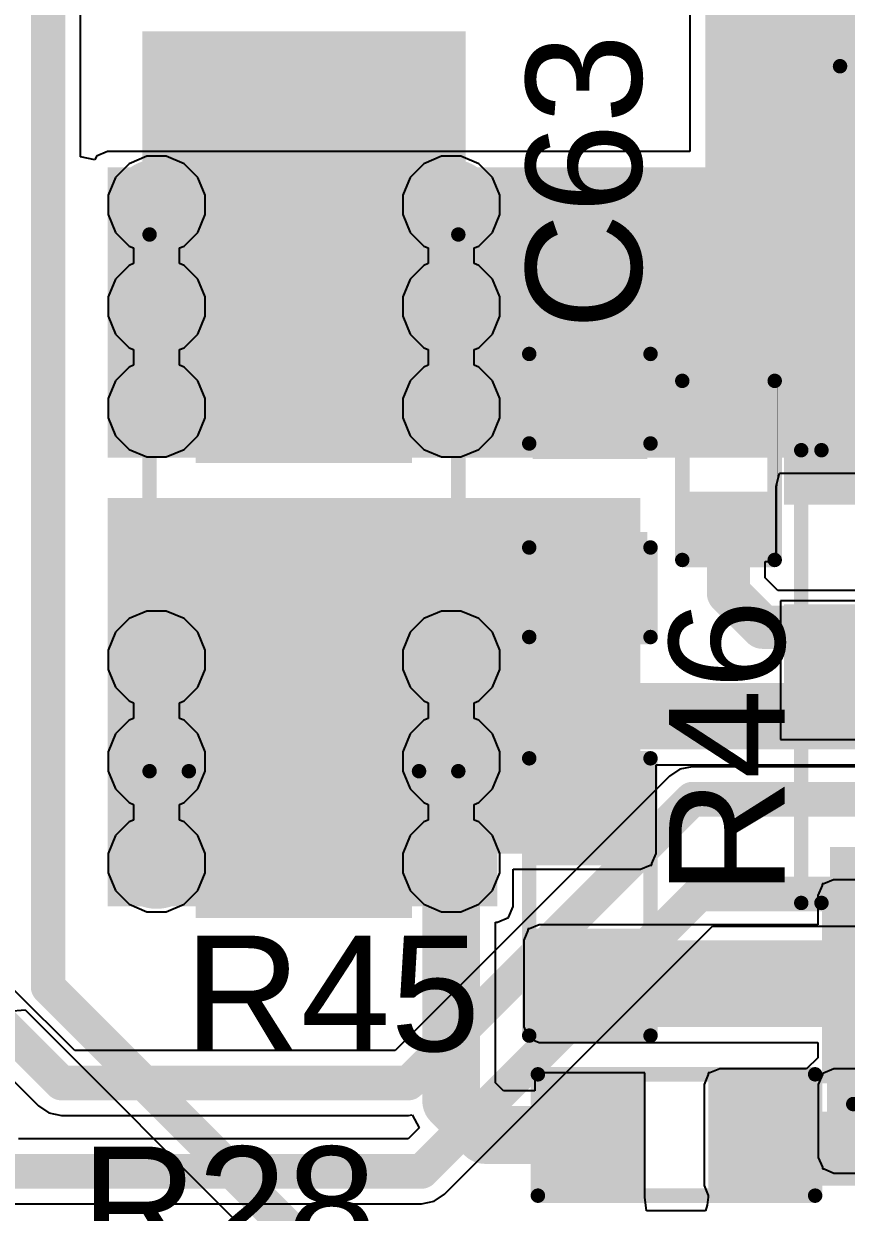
# Model space of a CAD drawing. Header units: millimetres. Extents: x -0.27 to 3.94, y -1.19 to 3.
# Drawn here: x 0.924 to 1.2088, y 0.3933 to 0.8047 of the extents above; entities that cross this region are included whole.
import ezdxf

# ---------------------------------------------------------------- set-up
doc = ezdxf.new("R2010")
doc.units = ezdxf.units.MM
doc.header["$MEASUREMENT"] = 0
for name, color, linetype in [('BottomLayer', 5, 'Continuous'), ('BottomPaste', 16, 'Continuous'), ('BottomSolder', 6, 'Continuous'), ('TopLayer', 1, 'Continuous'), ('TopOverlay', 2, 'Continuous'), ('TopPaste', 8, 'Continuous'), ('TopSolder', 216, 'Continuous'), ('ViaHoleLayer', 16, 'Continuous')]:
    doc.layers.add(name, color=color, linetype=linetype)
doc.styles.add('Arial', font='', dxfattribs={"height": 0.2})
doc.styles.get('Arial').set_extended_font_data('Arial')

# ---------------------------------------------------------------- blocks, each defined once
blk = doc.blocks.new('SOIC_8_14')
at = {"layer": 'TopLayer'}
for points in [[(-0.07579, 0.08681), (-0.07579, 0.06319), (-0.13681, 0.06319), (-0.13681, 0.08681)], [(0.13681, 0.08681), (0.13681, 0.06319), (0.07579, 0.06319), (0.07579, 0.08681)], [(-0.07579, 0.03681), (-0.07579, 0.01319), (-0.13681, 0.01319), (-0.13681, 0.03681)], [(0.13681, 0.03681), (0.13681, 0.01319), (0.07579, 0.01319), (0.07579, 0.03681)], [(-0.07579, -0.01319), (-0.07579, -0.03681), (-0.13681, -0.03681), (-0.13681, -0.01319)], [(0.13681, -0.01319), (0.13681, -0.03681), (0.07579, -0.03681), (0.07579, -0.01319)], [(-0.07579, -0.06319), (-0.07579, -0.08681), (-0.13681, -0.08681), (-0.13681, -0.06319)], [(0.13681, -0.06319), (0.13681, -0.08681), (0.07579, -0.08681), (0.07579, -0.06319)]]:
    blk.add_hatch(color=1, dxfattribs=at).paths.add_polyline_path(points)
at = {"layer": 'TopOverlay'}
blk.add_hatch(color=2, dxfattribs=at).paths.add_polyline_path([(-0.07199, 0.062), (-0.05899, 0.062), (-0.05899, 0.088), (-0.07199, 0.088)])
at = {"layer": 'TopPaste'}
for points in [[(-0.07579, 0.08681), (-0.07579, 0.06319), (-0.13681, 0.06319), (-0.13681, 0.08681)], [(0.13681, 0.08681), (0.13681, 0.06319), (0.07579, 0.06319), (0.07579, 0.08681)], [(-0.07579, 0.03681), (-0.07579, 0.01319), (-0.13681, 0.01319), (-0.13681, 0.03681)], [(0.13681, 0.03681), (0.13681, 0.01319), (0.07579, 0.01319), (0.07579, 0.03681)], [(-0.07579, -0.01319), (-0.07579, -0.03681), (-0.13681, -0.03681), (-0.13681, -0.01319)], [(0.13681, -0.01319), (0.13681, -0.03681), (0.07579, -0.03681), (0.07579, -0.01319)], [(-0.07579, -0.06319), (-0.07579, -0.08681), (-0.13681, -0.08681), (-0.13681, -0.06319)], [(0.13681, -0.06319), (0.13681, -0.08681), (0.07579, -0.08681), (0.07579, -0.06319)]]:
    blk.add_hatch(color=8, dxfattribs=at).paths.add_polyline_path(points)
at = {"layer": 'TopSolder'}
for points in [[(-0.07179, 0.09081), (-0.07179, 0.05919), (-0.14081, 0.05919), (-0.14081, 0.09081)], [(0.14081, 0.09081), (0.14081, 0.05919), (0.07179, 0.05919), (0.07179, 0.09081)], [(-0.07179, 0.04081), (-0.07179, 0.00919), (-0.14081, 0.00919), (-0.14081, 0.04081)], [(0.14081, 0.04081), (0.14081, 0.00919), (0.07179, 0.00919), (0.07179, 0.04081)], [(-0.07179, -0.00919), (-0.07179, -0.04081), (-0.14081, -0.04081), (-0.14081, -0.00919)], [(0.14081, -0.00919), (0.14081, -0.04081), (0.07179, -0.04081), (0.07179, -0.00919)], [(-0.07179, -0.05919), (-0.07179, -0.09081), (-0.14081, -0.09081), (-0.14081, -0.05919)], [(0.14081, -0.05919), (0.14081, -0.09081), (0.07179, -0.09081), (0.07179, -0.05919)]]:
    blk.add_hatch(color=216, dxfattribs=at).paths.add_polyline_path(points)
at = {"layer": 'TopOverlay', "const_width": 0.005}
for points in [[(-0.07837, 0.098), (-0.07837, 0.091)], [(-0.07837, 0.098), (0.07837, 0.098)], [(0.07837, 0.098), (0.07837, 0.091)], [(-0.148, 0.08), (-0.143, 0.075)], [(-0.148, 0.08), (-0.148, 0.07)], [(-0.143, 0.075), (-0.148, 0.07)], [(-0.07837, -0.091), (-0.07837, -0.098)], [(0.07837, -0.091), (0.07837, -0.098)], [(-0.07837, -0.098), (0.07837, -0.098)]]:
    blk.add_lwpolyline(points, dxfattribs=at)
at = {"layer": 'TopOverlay', "const_width": 0.0025}
for points in [[(-0.07962, 0.098, 1), (-0.07712, 0.098, 1)], [(-0.07962, 0.098, 1), (-0.07712, 0.098, 1)], [(0.07712, 0.098, 1), (0.07962, 0.098, 1)], [(0.07712, 0.098, 1), (0.07962, 0.098, 1)], [(-0.07962, 0.091, 1), (-0.07712, 0.091, 1)], [(0.07712, 0.091, 1), (0.07962, 0.091, 1)], [(-0.14925, 0.08, 1), (-0.14675, 0.08, 1)], [(-0.14925, 0.08, 1), (-0.14675, 0.08, 1)], [(-0.14425, 0.075, 1), (-0.14175, 0.075, 1)], [(-0.14425, 0.075, 1), (-0.14175, 0.075, 1)], [(-0.14925, 0.07, 1), (-0.14675, 0.07, 1)], [(-0.14925, 0.07, 1), (-0.14675, 0.07, 1)], [(-0.07962, -0.091, 1), (-0.07712, -0.091, 1)], [(0.07712, -0.091, 1), (0.07962, -0.091, 1)], [(-0.07962, -0.098, 1), (-0.07712, -0.098, 1)], [(-0.07962, -0.098, 1), (-0.07712, -0.098, 1)], [(0.07712, -0.098, 1), (0.07962, -0.098, 1)], [(0.07712, -0.098, 1), (0.07962, -0.098, 1)]]:
    blk.add_lwpolyline(points, format="xyb", close=True, dxfattribs=at)
blk = doc.blocks.new('R___0603_60')
at = {"layer": 'TopLayer'}
for points in [[(-0.015, 0.0175), (-0.015, -0.0175), (-0.045, -0.0175), (-0.045, 0.0175)], [(0.045, 0.0175), (0.045, -0.0175), (0.015, -0.0175), (0.015, 0.0175)]]:
    blk.add_hatch(color=1, dxfattribs=at).paths.add_polyline_path(points)
at = {"layer": 'TopPaste'}
for points in [[(-0.015, 0.0175), (-0.015, -0.0175), (-0.045, -0.0175), (-0.045, 0.0175)], [(0.045, 0.0175), (0.045, -0.0175), (0.015, -0.0175), (0.015, 0.0175)]]:
    blk.add_hatch(color=8, dxfattribs=at).paths.add_polyline_path(points)
at = {"layer": 'TopSolder'}
for points in [[(-0.011, 0.0215), (-0.011, -0.0215), (-0.049, -0.0215), (-0.049, 0.0215)], [(0.049, 0.0215), (0.049, -0.0215), (0.011, -0.0215), (0.011, 0.0215)]]:
    blk.add_hatch(color=216, dxfattribs=at).paths.add_polyline_path(points)
at = {"layer": 'TopOverlay', "const_width": 0.005}
for points in [[(-0.048, 0.021), (0.048, 0.021)], [(-0.048, -0.021), (-0.048, 0.021)], [(0.048, -0.021), (0.048, 0.021)], [(-0.048, -0.021), (0.048, -0.021)]]:
    blk.add_lwpolyline(points, dxfattribs=at)
at = {"layer": 'TopOverlay', "const_width": 0.0025}
for points in [[(-0.04925, 0.021, 1), (-0.04675, 0.021, 1)], [(-0.04925, 0.021, 1), (-0.04675, 0.021, 1)], [(0.04675, 0.021, 1), (0.04925, 0.021, 1)], [(0.04675, 0.021, 1), (0.04925, 0.021, 1)], [(-0.04925, -0.021, 1), (-0.04675, -0.021, 1)], [(-0.04925, -0.021, 1), (-0.04675, -0.021, 1)], [(0.04675, -0.021, 1), (0.04925, -0.021, 1)], [(0.04675, -0.021, 1), (0.04925, -0.021, 1)]]:
    blk.add_lwpolyline(points, format="xyb", close=True, dxfattribs=at)
blk = doc.blocks.new('R___0402_61')
at = {"layer": 'TopLayer'}
for points in [[(-0.0275, -0.0125), (-0.0275, 0.0125), (-0.0095, 0.0125), (-0.0095, -0.0125)], [(0.0095, -0.0125), (0.0095, 0.0125), (0.0275, 0.0125), (0.0275, -0.0125)]]:
    blk.add_hatch(color=1, dxfattribs=at).paths.add_polyline_path(points)
at = {"layer": 'TopPaste'}
for points in [[(-0.0275, -0.0125), (-0.0275, 0.0125), (-0.0095, 0.0125), (-0.0095, -0.0125)], [(0.0095, -0.0125), (0.0095, 0.0125), (0.0275, 0.0125), (0.0275, -0.0125)]]:
    blk.add_hatch(color=8, dxfattribs=at).paths.add_polyline_path(points)
at = {"layer": 'TopSolder'}
for points in [[(-0.02967, -0.01467), (-0.02967, 0.01467), (-0.00733, 0.01467), (-0.00733, -0.01467)], [(0.00733, -0.01467), (0.00733, 0.01467), (0.02967, 0.01467), (0.02967, -0.01467)]]:
    blk.add_hatch(color=216, dxfattribs=at).paths.add_polyline_path(points)
at = {"layer": 'TopOverlay'}
for points, const_width in [([(-0.031, 0.016), (-0.031, -0.016)], 0.005), ([(-0.031, 0.016), (0.031, 0.016)], 0.005), ([(0.031, 0.016), (0.031, -0.016)], 0.005), ([(-0.031, -0.016), (0.031, -0.016)], 0.005), ([(-0.032, -0.017), (0.032, -0.017)], 0.000127)]:
    blk.add_lwpolyline(points, dxfattribs=dict(at, const_width=const_width))
for points, const_width in [([(-0.03225, 0.016, 1), (-0.02975, 0.016, 1)], 0.0025), ([(-0.03225, 0.016, 1), (-0.02975, 0.016, 1)], 0.0025), ([(0.02975, 0.016, 1), (0.03225, 0.016, 1)], 0.0025), ([(0.02975, 0.016, 1), (0.03225, 0.016, 1)], 0.0025), ([(-0.03225, -0.016, 1), (-0.02975, -0.016, 1)], 0.0025), ([(-0.03225, -0.016, 1), (-0.02975, -0.016, 1)], 0.0025), ([(0.02975, -0.016, 1), (0.03225, -0.016, 1)], 0.0025), ([(0.02975, -0.016, 1), (0.03225, -0.016, 1)], 0.0025), ([(-0.03203, -0.017, 1), (-0.03197, -0.017, 1)], 0.0000635), ([(0.03197, -0.017, 1), (0.03203, -0.017, 1)], 0.0000635)]:
    blk.add_lwpolyline(points, format="xyb", close=True, dxfattribs=dict(at, const_width=const_width))
blk = doc.blocks.new('R___0603_62')
at = {"layer": 'TopLayer'}
for points in [[(-0.015, 0.0175), (-0.015, -0.0175), (-0.045, -0.0175), (-0.045, 0.0175)], [(0.045, 0.0175), (0.045, -0.0175), (0.015, -0.0175), (0.015, 0.0175)]]:
    blk.add_hatch(color=1, dxfattribs=at).paths.add_polyline_path(points)
at = {"layer": 'TopPaste'}
for points in [[(-0.015, 0.0175), (-0.015, -0.0175), (-0.045, -0.0175), (-0.045, 0.0175)], [(0.045, 0.0175), (0.045, -0.0175), (0.015, -0.0175), (0.015, 0.0175)]]:
    blk.add_hatch(color=8, dxfattribs=at).paths.add_polyline_path(points)
at = {"layer": 'TopSolder'}
for points in [[(-0.011, 0.0215), (-0.011, -0.0215), (-0.049, -0.0215), (-0.049, 0.0215)], [(0.049, 0.0215), (0.049, -0.0215), (0.011, -0.0215), (0.011, 0.0215)]]:
    blk.add_hatch(color=216, dxfattribs=at).paths.add_polyline_path(points)
at = {"layer": 'TopOverlay', "const_width": 0.005}
for points in [[(0.048, 0.021), (-0.048, 0.021)], [(-0.048, -0.021), (-0.048, 0.021)], [(0.048, -0.021), (0.048, 0.021)], [(0.048, -0.021), (-0.048, -0.021)]]:
    blk.add_lwpolyline(points, dxfattribs=at)
at = {"layer": 'TopOverlay', "const_width": 0.0025}
for points in [[(-0.04925, 0.021, 1), (-0.04675, 0.021, 1)], [(-0.04925, 0.021, 1), (-0.04675, 0.021, 1)], [(0.04675, 0.021, 1), (0.04925, 0.021, 1)], [(0.04675, 0.021, 1), (0.04925, 0.021, 1)], [(-0.04925, -0.021, 1), (-0.04675, -0.021, 1)], [(-0.04925, -0.021, 1), (-0.04675, -0.021, 1)], [(0.04675, -0.021, 1), (0.04925, -0.021, 1)], [(0.04675, -0.021, 1), (0.04925, -0.021, 1)]]:
    blk.add_lwpolyline(points, format="xyb", close=True, dxfattribs=at)
blk = doc.blocks.new('SMA_161')
at = {"layer": 'TopLayer'}
for points in [[(-0.12795, 0.03346), (-0.02953, 0.03346), (-0.02953, -0.03346), (-0.12795, -0.03346)], [(0.02953, 0.03346), (0.12795, 0.03346), (0.12795, -0.03346), (0.02953, -0.03346)]]:
    blk.add_hatch(color=1, dxfattribs=at).paths.add_polyline_path(points)
at = {"layer": 'TopOverlay'}
for points in [[(-0.175, -0.05597), (-0.12905, -0.05597), (-0.12905, 0.05598), (-0.175, 0.05598)], [(-0.12992, 0.03638), (-0.1022, 0.03638), (-0.1022, 0.05598), (-0.12992, 0.05598)], [(-0.12992, -0.05598), (-0.1022, -0.05598), (-0.1022, -0.03638), (-0.12992, -0.03638)]]:
    blk.add_hatch(color=2, dxfattribs=at).paths.add_polyline_path(points)
at = {"layer": 'TopPaste'}
for points in [[(-0.12795, 0.03346), (-0.02953, 0.03346), (-0.02953, -0.03346), (-0.12795, -0.03346)], [(0.02953, 0.03346), (0.12795, 0.03346), (0.12795, -0.03346), (0.02953, -0.03346)]]:
    blk.add_hatch(color=8, dxfattribs=at).paths.add_polyline_path(points)
at = {"layer": 'TopSolder'}
for points in [[(-0.13195, 0.03746), (-0.02553, 0.03746), (-0.02553, -0.03746), (-0.13195, -0.03746)], [(0.02553, 0.03746), (0.13195, 0.03746), (0.13195, -0.03746), (0.02553, -0.03746)]]:
    blk.add_hatch(color=216, dxfattribs=at).paths.add_polyline_path(points)
at = {"layer": 'TopOverlay', "const_width": 0.005}
for points in [[(0.08115, 0.05345), (-0.10465, 0.05345)], [(0.08115, 0.03985), (0.08115, 0.05345)], [(0.08115, -0.05345), (0.08115, -0.03985)], [(0.08115, -0.05345), (-0.10465, -0.05345)]]:
    blk.add_lwpolyline(points, dxfattribs=at)
at = {"layer": 'TopOverlay', "const_width": 0.0025}
for points in [[(-0.1059, 0.05345, 1), (-0.1034, 0.05345, 1)], [(0.0799, 0.05345, 1), (0.0824, 0.05345, 1)], [(0.0799, 0.05345, 1), (0.0824, 0.05345, 1)], [(0.0799, 0.03985, 1), (0.0824, 0.03985, 1)], [(0.0799, -0.03985, 1), (0.0824, -0.03985, 1)], [(-0.1059, -0.05345, 1), (-0.1034, -0.05345, 1)], [(0.0799, -0.05345, 1), (0.0824, -0.05345, 1)], [(0.0799, -0.05345, 1), (0.0824, -0.05345, 1)]]:
    blk.add_lwpolyline(points, format="xyb", close=True, dxfattribs=at)
blk = doc.blocks.new('VMMC0571J150MV_185')
at = {"layer": 'TopLayer'}
for points in [[(-0.15748, -0.01969), (-0.15748, 0.01969), (-0.02756, 0.01969), (-0.02756, -0.01969)], [(0.02756, -0.01969), (0.02756, 0.01969), (0.15748, 0.01969), (0.15748, -0.01969)]]:
    blk.add_hatch(color=1, dxfattribs=at).paths.add_polyline_path(points)
at = {"layer": 'TopPaste'}
for points in [[(-0.15748, -0.01969), (-0.15748, 0.01969), (-0.02756, 0.01969), (-0.02756, -0.01969)], [(0.02756, -0.01969), (0.02756, 0.01969), (0.15748, 0.01969), (0.15748, -0.01969)]]:
    blk.add_hatch(color=8, dxfattribs=at).paths.add_polyline_path(points)
at = {"layer": 'TopSolder'}
for points in [[(-0.16148, -0.02369), (-0.16148, 0.02369), (-0.02356, 0.02369), (-0.02356, -0.02369)], [(0.02356, -0.02369), (0.02356, 0.02369), (0.16148, 0.02369), (0.16148, -0.02369)]]:
    blk.add_hatch(color=216, dxfattribs=at).paths.add_polyline_path(points)
at = {"layer": 'TopOverlay', "const_width": 0.005}
for points in [[(-0.095, 0.132), (-0.13, 0.097)], [(-0.095, 0.132), (0.131, 0.132)], [(0.131, 0.132), (0.131, 0.053)], [(-0.13, 0.097), (-0.13, 0.064)], [(-0.14001, 0.05293), (-0.14001, 0.04112)], [(-0.14001, 0.05293), (-0.14001, 0.02931)], [(-0.15182, 0.04112), (-0.1282, 0.04112)], [(0.131, -0.053), (0.131, -0.132)], [(-0.13, -0.064), (-0.13, -0.097)], [(-0.13, -0.097), (-0.095, -0.132)], [(-0.095, -0.132), (0.131, -0.132)]]:
    blk.add_lwpolyline(points, dxfattribs=at)
at = {"layer": 'TopOverlay', "const_width": 0.0025}
for points in [[(-0.09625, 0.132, 1), (-0.09375, 0.132, 1)], [(-0.09625, 0.132, 1), (-0.09375, 0.132, 1)], [(0.12975, 0.132, 1), (0.13225, 0.132, 1)], [(0.12975, 0.132, 1), (0.13225, 0.132, 1)], [(-0.13125, 0.097, 1), (-0.12875, 0.097, 1)], [(-0.13125, 0.097, 1), (-0.12875, 0.097, 1)], [(-0.13125, 0.064, 1), (-0.12875, 0.064, 1)], [(-0.14126, 0.05293, 1), (-0.13876, 0.05293, 1)], [(-0.14126, 0.05293, 1), (-0.13876, 0.05293, 1)], [(0.12975, 0.053, 1), (0.13225, 0.053, 1)], [(-0.15307, 0.04112, 1), (-0.15057, 0.04112, 1)], [(-0.14126, 0.04112, 1), (-0.13876, 0.04112, 1)], [(-0.12945, 0.04112, 1), (-0.12695, 0.04112, 1)], [(-0.14126, 0.02931, 1), (-0.13876, 0.02931, 1)], [(0.12975, -0.053, 1), (0.13225, -0.053, 1)], [(-0.13125, -0.064, 1), (-0.12875, -0.064, 1)], [(-0.13125, -0.097, 1), (-0.12875, -0.097, 1)], [(-0.13125, -0.097, 1), (-0.12875, -0.097, 1)], [(-0.09625, -0.132, 1), (-0.09375, -0.132, 1)], [(-0.09625, -0.132, 1), (-0.09375, -0.132, 1)], [(0.12975, -0.132, 1), (0.13225, -0.132, 1)], [(0.12975, -0.132, 1), (0.13225, -0.132, 1)]]:
    blk.add_lwpolyline(points, format="xyb", close=True, dxfattribs=at)
blk = doc.blocks.new('C___0603_189')
at = {"layer": 'TopLayer'}
for points in [[(-0.015, 0.0175), (-0.015, -0.0175), (-0.045, -0.0175), (-0.045, 0.0175)], [(0.045, 0.0175), (0.045, -0.0175), (0.015, -0.0175), (0.015, 0.0175)]]:
    blk.add_hatch(color=1, dxfattribs=at).paths.add_polyline_path(points)
at = {"layer": 'TopPaste'}
for points in [[(-0.015, 0.0175), (-0.015, -0.0175), (-0.045, -0.0175), (-0.045, 0.0175)], [(0.045, 0.0175), (0.045, -0.0175), (0.015, -0.0175), (0.015, 0.0175)]]:
    blk.add_hatch(color=8, dxfattribs=at).paths.add_polyline_path(points)
at = {"layer": 'TopSolder'}
for points in [[(-0.01264, 0.01986), (-0.01264, -0.01986), (-0.04736, -0.01986), (-0.04736, 0.01986)], [(0.04736, 0.01986), (0.04736, -0.01986), (0.01264, -0.01986), (0.01264, 0.01986)]]:
    blk.add_hatch(color=216, dxfattribs=at).paths.add_polyline_path(points)
at = {"layer": 'TopOverlay', "const_width": 0.005}
for points in [[(-0.049, 0.021), (-0.049, -0.021)], [(-0.049, 0.021), (-0.018, 0.021)], [(0.018, 0.021), (0.049, 0.021)], [(0.049, 0.021), (0.049, -0.021)], [(-0.049, -0.021), (-0.018, -0.021)], [(0.018, -0.021), (0.049, -0.021)]]:
    blk.add_lwpolyline(points, dxfattribs=at)
at = {"layer": 'TopOverlay', "const_width": 0.0025}
for points in [[(-0.05025, 0.021, 1), (-0.04775, 0.021, 1)], [(-0.05025, 0.021, 1), (-0.04775, 0.021, 1)], [(-0.01925, 0.021, 1), (-0.01675, 0.021, 1)], [(0.01675, 0.021, 1), (0.01925, 0.021, 1)], [(0.04775, 0.021, 1), (0.05025, 0.021, 1)], [(0.04775, 0.021, 1), (0.05025, 0.021, 1)], [(-0.05025, -0.021, 1), (-0.04775, -0.021, 1)], [(-0.05025, -0.021, 1), (-0.04775, -0.021, 1)], [(-0.01925, -0.021, 1), (-0.01675, -0.021, 1)], [(0.01675, -0.021, 1), (0.01925, -0.021, 1)], [(0.04775, -0.021, 1), (0.05025, -0.021, 1)], [(0.04775, -0.021, 1), (0.05025, -0.021, 1)]]:
    blk.add_lwpolyline(points, format="xyb", close=True, dxfattribs=at)
blk = doc.blocks.new('C___0805_B_195')
at = {"layer": 'BottomLayer'}
for points in [[(-0.06, 0.03), (-0.02, 0.03), (-0.02, -0.03), (-0.06, -0.03)], [(0.02, 0.03), (0.06, 0.03), (0.06, -0.03), (0.02, -0.03)]]:
    blk.add_hatch(color=5, dxfattribs=at).paths.add_polyline_path(points)
at = {"layer": 'BottomPaste'}
for points in [[(-0.06, 0.03), (-0.02, 0.03), (-0.02, -0.03), (-0.06, -0.03)], [(0.02, 0.03), (0.06, 0.03), (0.06, -0.03), (0.02, -0.03)]]:
    blk.add_hatch(color=16, dxfattribs=at).paths.add_polyline_path(points)
at = {"layer": 'BottomSolder'}
for points in [[(-0.06276, 0.03276), (-0.01724, 0.03276), (-0.01724, -0.03276), (-0.06276, -0.03276)], [(0.01724, 0.03276), (0.06276, 0.03276), (0.06276, -0.03276), (0.01724, -0.03276)]]:
    blk.add_hatch(color=6, dxfattribs=at).paths.add_polyline_path(points)
blk = doc.blocks.new('C___0402_B_206')
at = {"layer": 'BottomLayer'}
for points in [[(-0.0095, 0.0125), (-0.0095, -0.0125), (-0.0275, -0.0125), (-0.0275, 0.0125)], [(0.0275, 0.0125), (0.0275, -0.0125), (0.0095, -0.0125), (0.0095, 0.0125)]]:
    blk.add_hatch(color=5, dxfattribs=at).paths.add_polyline_path(points)
at = {"layer": 'BottomPaste'}
for points in [[(-0.0095, 0.0125), (-0.0095, -0.0125), (-0.0275, -0.0125), (-0.0275, 0.0125)], [(0.0275, 0.0125), (0.0275, -0.0125), (0.0095, -0.0125), (0.0095, 0.0125)]]:
    blk.add_hatch(color=16, dxfattribs=at).paths.add_polyline_path(points)
at = {"layer": 'BottomSolder'}
for points in [[(-0.00714, 0.01486), (-0.00714, -0.01486), (-0.02986, -0.01486), (-0.02986, 0.01486)], [(0.02986, 0.01486), (0.02986, -0.01486), (0.00714, -0.01486), (0.00714, 0.01486)]]:
    blk.add_hatch(color=6, dxfattribs=at).paths.add_polyline_path(points)

msp = doc.modelspace()

# ---------------------------------------------------------------- hatches: boundary and pattern name
at = {"layer": 'BottomLayer'}
h = msp.add_hatch(color=5, dxfattribs=at)
edge = h.paths.add_edge_path()
edge.add_arc((0.97, 0.742), 0.01181, 0, 360)
h = msp.add_hatch(color=5, dxfattribs=at)
edge = h.paths.add_edge_path()
edge.add_arc((1.072, 0.742), 0.01181, 0, 360)
h = msp.add_hatch(color=5, dxfattribs=at)
edge = h.paths.add_edge_path()
edge.add_arc((0.97, 0.7068), 0.01181, 0, 360)
h = msp.add_hatch(color=5, dxfattribs=at)
edge = h.paths.add_edge_path()
edge.add_arc((1.072, 0.7068), 0.01181, 0, 360)
h = msp.add_hatch(color=5, dxfattribs=at)
edge = h.paths.add_edge_path()
edge.add_arc((0.97, 0.67159), 0.01181, 0, 360)
h = msp.add_hatch(color=5, dxfattribs=at)
edge = h.paths.add_edge_path()
edge.add_arc((1.072, 0.67159), 0.01181, 0, 360)
h = msp.add_hatch(color=5, dxfattribs=at)
edge = h.paths.add_edge_path()
edge.add_arc((0.97, 0.58452), 0.01181, 0, 360)
h = msp.add_hatch(color=5, dxfattribs=at)
edge = h.paths.add_edge_path()
edge.add_arc((1.072, 0.58452), 0.01181, 0, 360)
h = msp.add_hatch(color=5, dxfattribs=at)
edge = h.paths.add_edge_path()
edge.add_arc((0.97, 0.54932), 0.01181, 0, 360)
h = msp.add_hatch(color=5, dxfattribs=at)
edge = h.paths.add_edge_path()
edge.add_arc((1.072, 0.54932), 0.01181, 0, 360)
h = msp.add_hatch(color=5, dxfattribs=at)
edge = h.paths.add_edge_path()
edge.add_arc((0.97, 0.51411), 0.01181, 0, 360)
h = msp.add_hatch(color=5, dxfattribs=at)
edge = h.paths.add_edge_path()
edge.add_arc((1.072, 0.51411), 0.01181, 0, 360)
msp.add_hatch(color=5, dxfattribs=at).paths.add_polyline_path([(1.2045, 0.41223), (1.26572, 0.41223), (1.26572, 0.4375), (1.2045, 0.4375)])
at = {"layer": 'BottomSolder'}
h = msp.add_hatch(color=6, dxfattribs=at)
edge = h.paths.add_edge_path()
edge.add_arc((0.97, 0.742), 0.01581, 0, 360)
h = msp.add_hatch(color=6, dxfattribs=at)
edge = h.paths.add_edge_path()
edge.add_arc((1.072, 0.742), 0.01581, 0, 360)
h = msp.add_hatch(color=6, dxfattribs=at)
edge = h.paths.add_edge_path()
edge.add_arc((0.97, 0.7068), 0.01581, 0, 360)
h = msp.add_hatch(color=6, dxfattribs=at)
edge = h.paths.add_edge_path()
edge.add_arc((1.072, 0.7068), 0.01581, 0, 360)
h = msp.add_hatch(color=6, dxfattribs=at)
edge = h.paths.add_edge_path()
edge.add_arc((0.97, 0.67159), 0.01581, 0, 360)
h = msp.add_hatch(color=6, dxfattribs=at)
edge = h.paths.add_edge_path()
edge.add_arc((1.072, 0.67159), 0.01581, 0, 360)
h = msp.add_hatch(color=6, dxfattribs=at)
edge = h.paths.add_edge_path()
edge.add_arc((0.97, 0.58452), 0.01581, 0, 360)
h = msp.add_hatch(color=6, dxfattribs=at)
edge = h.paths.add_edge_path()
edge.add_arc((1.072, 0.58452), 0.01581, 0, 360)
h = msp.add_hatch(color=6, dxfattribs=at)
edge = h.paths.add_edge_path()
edge.add_arc((0.97, 0.54932), 0.01581, 0, 360)
h = msp.add_hatch(color=6, dxfattribs=at)
edge = h.paths.add_edge_path()
edge.add_arc((1.072, 0.54932), 0.01581, 0, 360)
h = msp.add_hatch(color=6, dxfattribs=at)
edge = h.paths.add_edge_path()
edge.add_arc((0.97, 0.51411), 0.01581, 0, 360)
h = msp.add_hatch(color=6, dxfattribs=at)
edge = h.paths.add_edge_path()
edge.add_arc((1.072, 0.51411), 0.01581, 0, 360)
at = {"layer": 'TopLayer'}
for points in [[(1.16, 0.76252), (1.32331, 0.76252), (1.32331, 0.894), (1.16, 0.894)], [(1.16, 0.65449), (1.228, 0.65449), (1.228, 0.894), (1.16, 0.894)], [(1.16, 0.76252), (1.365, 0.76252), (1.365, 0.872), (1.16, 0.872)], [(0.953, 0.65449), (1.228, 0.65449), (1.228, 0.75505), (0.953, 0.75505)], [(0.953, 0.65662), (1.088, 0.65662), (1.088, 0.75505), (0.953, 0.75505)], [(0.953, 0.5174), (1.1375, 0.5174), (1.1375, 0.64057), (0.953, 0.64057)], [(0.953, 0.49914), (1.088, 0.49914), (1.088, 0.64057), (0.953, 0.64057)], [(1.20438, 0.44189), (1.228, 0.44189), (1.228, 0.50291), (1.20438, 0.50291)], [(1.1025, 0.4574), (1.228, 0.4574), (1.228, 0.4874), (1.1025, 0.4874)], [(1.165, 0.4025), (1.195, 0.4025), (1.195, 0.4375), (1.165, 0.4375)], [(1.165, 0.4025), (1.278, 0.4025), (1.278, 0.42805), (1.165, 0.42805)]]:
    msp.add_hatch(color=1, dxfattribs=at).paths.add_polyline_path(points)
h = msp.add_hatch(color=1, dxfattribs=at)
edge = h.paths.add_edge_path()
edge.add_arc((0.97, 0.742), 0.01181, 0, 360)
h = msp.add_hatch(color=1, dxfattribs=at)
edge = h.paths.add_edge_path()
edge.add_arc((1.072, 0.742), 0.01181, 0, 360)
h = msp.add_hatch(color=1, dxfattribs=at)
edge = h.paths.add_edge_path()
edge.add_arc((0.97, 0.7068), 0.01181, 0, 360)
h = msp.add_hatch(color=1, dxfattribs=at)
edge = h.paths.add_edge_path()
edge.add_arc((1.072, 0.7068), 0.01181, 0, 360)
h = msp.add_hatch(color=1, dxfattribs=at)
edge = h.paths.add_edge_path()
edge.add_arc((0.97, 0.67159), 0.01181, 0, 360)
h = msp.add_hatch(color=1, dxfattribs=at)
edge = h.paths.add_edge_path()
edge.add_arc((1.072, 0.67159), 0.01181, 0, 360)
h = msp.add_hatch(color=1, dxfattribs=at)
edge = h.paths.add_edge_path()
edge.add_arc((0.97, 0.58452), 0.01181, 0, 360)
h = msp.add_hatch(color=1, dxfattribs=at)
edge = h.paths.add_edge_path()
edge.add_arc((1.072, 0.58452), 0.01181, 0, 360)
h = msp.add_hatch(color=1, dxfattribs=at)
edge = h.paths.add_edge_path()
edge.add_arc((0.97, 0.54932), 0.01181, 0, 360)
h = msp.add_hatch(color=1, dxfattribs=at)
edge = h.paths.add_edge_path()
edge.add_arc((1.072, 0.54932), 0.01181, 0, 360)
h = msp.add_hatch(color=1, dxfattribs=at)
edge = h.paths.add_edge_path()
edge.add_arc((0.97, 0.51411), 0.01181, 0, 360)
h = msp.add_hatch(color=1, dxfattribs=at)
edge = h.paths.add_edge_path()
edge.add_arc((1.072, 0.51411), 0.01181, 0, 360)
at = {"layer": 'TopSolder'}
h = msp.add_hatch(color=216, dxfattribs=at)
edge = h.paths.add_edge_path()
edge.add_arc((0.97, 0.742), 0.01581, 0, 360)
h = msp.add_hatch(color=216, dxfattribs=at)
edge = h.paths.add_edge_path()
edge.add_arc((1.072, 0.742), 0.01581, 0, 360)
h = msp.add_hatch(color=216, dxfattribs=at)
edge = h.paths.add_edge_path()
edge.add_arc((0.97, 0.7068), 0.01581, 0, 360)
h = msp.add_hatch(color=216, dxfattribs=at)
edge = h.paths.add_edge_path()
edge.add_arc((1.072, 0.7068), 0.01581, 0, 360)
h = msp.add_hatch(color=216, dxfattribs=at)
edge = h.paths.add_edge_path()
edge.add_arc((0.97, 0.67159), 0.01581, 0, 360)
h = msp.add_hatch(color=216, dxfattribs=at)
edge = h.paths.add_edge_path()
edge.add_arc((1.072, 0.67159), 0.01581, 0, 360)
h = msp.add_hatch(color=216, dxfattribs=at)
edge = h.paths.add_edge_path()
edge.add_arc((0.97, 0.58452), 0.01581, 0, 360)
h = msp.add_hatch(color=216, dxfattribs=at)
edge = h.paths.add_edge_path()
edge.add_arc((1.072, 0.58452), 0.01581, 0, 360)
h = msp.add_hatch(color=216, dxfattribs=at)
edge = h.paths.add_edge_path()
edge.add_arc((0.97, 0.54932), 0.01581, 0, 360)
h = msp.add_hatch(color=216, dxfattribs=at)
edge = h.paths.add_edge_path()
edge.add_arc((1.072, 0.54932), 0.01581, 0, 360)
h = msp.add_hatch(color=216, dxfattribs=at)
edge = h.paths.add_edge_path()
edge.add_arc((0.97, 0.51411), 0.01581, 0, 360)
h = msp.add_hatch(color=216, dxfattribs=at)
edge = h.paths.add_edge_path()
edge.add_arc((1.072, 0.51411), 0.01581, 0, 360)
at = {"layer": 'ViaHoleLayer'}
h = msp.add_hatch(color=16, dxfattribs=at)
edge = h.paths.add_edge_path()
edge.add_arc((0.97, 0.742), 0.00591, 0, 360)
h = msp.add_hatch(color=16, dxfattribs=at)
edge = h.paths.add_edge_path()
edge.add_arc((1.072, 0.742), 0.00591, 0, 360)
h = msp.add_hatch(color=16, dxfattribs=at)
edge = h.paths.add_edge_path()
edge.add_arc((0.97, 0.7068), 0.00591, 0, 360)
h = msp.add_hatch(color=16, dxfattribs=at)
edge = h.paths.add_edge_path()
edge.add_arc((1.072, 0.7068), 0.00591, 0, 360)
h = msp.add_hatch(color=16, dxfattribs=at)
edge = h.paths.add_edge_path()
edge.add_arc((0.97, 0.67159), 0.00591, 0, 360)
h = msp.add_hatch(color=16, dxfattribs=at)
edge = h.paths.add_edge_path()
edge.add_arc((1.072, 0.67159), 0.00591, 0, 360)
h = msp.add_hatch(color=16, dxfattribs=at)
edge = h.paths.add_edge_path()
edge.add_arc((0.97, 0.58452), 0.00591, 0, 360)
h = msp.add_hatch(color=16, dxfattribs=at)
edge = h.paths.add_edge_path()
edge.add_arc((1.072, 0.58452), 0.00591, 0, 360)
h = msp.add_hatch(color=16, dxfattribs=at)
edge = h.paths.add_edge_path()
edge.add_arc((0.97, 0.54932), 0.00591, 0, 360)
h = msp.add_hatch(color=16, dxfattribs=at)
edge = h.paths.add_edge_path()
edge.add_arc((1.072, 0.54932), 0.00591, 0, 360)
h = msp.add_hatch(color=16, dxfattribs=at)
edge = h.paths.add_edge_path()
edge.add_arc((0.97, 0.51411), 0.00591, 0, 360)
h = msp.add_hatch(color=16, dxfattribs=at)
edge = h.paths.add_edge_path()
edge.add_arc((1.072, 0.51411), 0.00591, 0, 360)

# ---------------------------------------------------------------- linework, layer by layer
at = {"layer": 'BottomLayer'}
for p, q in [((0.96666, 0.75881), (0.96048, 0.75625)), ((0.97334, 0.75881), (0.96666, 0.75881)), ((0.97952, 0.75625), (0.97334, 0.75881)), ((1.06866, 0.75881), (1.06248, 0.75625)), ((1.07534, 0.75881), (1.06866, 0.75881)), ((1.08152, 0.75625), (1.07534, 0.75881)), ((0.96048, 0.75625), (0.95575, 0.75152)), ((0.98425, 0.75152), (0.97952, 0.75625)), ((1.06248, 0.75625), (1.05775, 0.75152)), ((1.08625, 0.75152), (1.08152, 0.75625)), ((0.95575, 0.75152), (0.95319, 0.74534)), ((0.98681, 0.74534), (0.98425, 0.75152)), ((1.05775, 0.75152), (1.05519, 0.74534)), ((1.08881, 0.74534), (1.08625, 0.75152)), ((0.95319, 0.74534), (0.95319, 0.73866)), ((0.98681, 0.73866), (0.98681, 0.74534)), ((1.05519, 0.74534), (1.05519, 0.73866)), ((1.08881, 0.73866), (1.08881, 0.74534)), ((0.95319, 0.73866), (0.95575, 0.73248)), ((0.98425, 0.73248), (0.98681, 0.73866)), ((1.05519, 0.73866), (1.05775, 0.73248)), ((1.08625, 0.73248), (1.08881, 0.73866)), ((0.95575, 0.73248), (0.96048, 0.72775)), ((0.97952, 0.72775), (0.98425, 0.73248)), ((1.05775, 0.73248), (1.06248, 0.72775)), ((1.08152, 0.72775), (1.08625, 0.73248)), ((0.96048, 0.72775), (0.96203, 0.7271)), ((0.96203, 0.7271), (0.96203, 0.72169)), ((0.97797, 0.7271), (0.97952, 0.72775)), ((0.97797, 0.72169), (0.97797, 0.7271)), ((1.06248, 0.72775), (1.06403, 0.7271)), ((1.06403, 0.7271), (1.06403, 0.72169)), ((1.07997, 0.7271), (1.08152, 0.72775)), ((1.07997, 0.72169), (1.07997, 0.7271)), ((0.96048, 0.72105), (0.95575, 0.71632)), ((0.96203, 0.72169), (0.96048, 0.72105)), ((0.97952, 0.72105), (0.97797, 0.72169)), ((0.98425, 0.71632), (0.97952, 0.72105)), ((1.06248, 0.72105), (1.05775, 0.71632)), ((1.06403, 0.72169), (1.06248, 0.72105)), ((1.08152, 0.72105), (1.07997, 0.72169)), ((1.08625, 0.71632), (1.08152, 0.72105)), ((0.95575, 0.71632), (0.95319, 0.71014)), ((0.98681, 0.71014), (0.98425, 0.71632)), ((1.05775, 0.71632), (1.05519, 0.71014)), ((1.08881, 0.71014), (1.08625, 0.71632)), ((0.95319, 0.71014), (0.95319, 0.70345)), ((0.98681, 0.70345), (0.98681, 0.71014)), ((1.05519, 0.71014), (1.05519, 0.70345)), ((1.08881, 0.70345), (1.08881, 0.71014)), ((0.95319, 0.70345), (0.95575, 0.69727)), ((0.98425, 0.69727), (0.98681, 0.70345)), ((1.05519, 0.70345), (1.05775, 0.69727)), ((1.08625, 0.69727), (1.08881, 0.70345)), ((0.95575, 0.69727), (0.96048, 0.69254)), ((0.97952, 0.69254), (0.98425, 0.69727)), ((1.05775, 0.69727), (1.06248, 0.69254)), ((1.08152, 0.69254), (1.08625, 0.69727)), ((0.96048, 0.69254), (0.96203, 0.6919)), ((0.96203, 0.6919), (0.96203, 0.68649)), ((0.97797, 0.6919), (0.97952, 0.69254)), ((0.97797, 0.68649), (0.97797, 0.6919)), ((1.06248, 0.69254), (1.06403, 0.6919)), ((1.06403, 0.6919), (1.06403, 0.68649)), ((1.07997, 0.6919), (1.08152, 0.69254)), ((1.07997, 0.68649), (1.07997, 0.6919)), ((0.96048, 0.68584), (0.95575, 0.68112)), ((0.96203, 0.68649), (0.96048, 0.68584)), ((0.97952, 0.68584), (0.97797, 0.68649)), ((0.98425, 0.68112), (0.97952, 0.68584)), ((1.06248, 0.68584), (1.05775, 0.68112)), ((1.06403, 0.68649), (1.06248, 0.68584)), ((1.08152, 0.68584), (1.07997, 0.68649)), ((1.08625, 0.68112), (1.08152, 0.68584)), ((0.95575, 0.68112), (0.95319, 0.67494)), ((0.98681, 0.67494), (0.98425, 0.68112)), ((1.05775, 0.68112), (1.05519, 0.67494)), ((1.08881, 0.67494), (1.08625, 0.68112)), ((0.95319, 0.67494), (0.95319, 0.66825)), ((0.98681, 0.66825), (0.98681, 0.67494)), ((1.05519, 0.67494), (1.05519, 0.66825)), ((1.08881, 0.66825), (1.08881, 0.67494)), ((0.95319, 0.66825), (0.95575, 0.66207)), ((0.98425, 0.66207), (0.98681, 0.66825)), ((1.05519, 0.66825), (1.05775, 0.66207)), ((1.08625, 0.66207), (1.08881, 0.66825)), ((0.95575, 0.66207), (0.96048, 0.65734)), ((0.97952, 0.65734), (0.98425, 0.66207)), ((1.05775, 0.66207), (1.06248, 0.65734)), ((1.08152, 0.65734), (1.08625, 0.66207)), ((0.96048, 0.65734), (0.96666, 0.65478)), ((0.96666, 0.65478), (0.97334, 0.65478)), ((0.97334, 0.65478), (0.97952, 0.65734)), ((1.06248, 0.65734), (1.06866, 0.65478)), ((1.06866, 0.65478), (1.07534, 0.65478)), ((1.07534, 0.65478), (1.08152, 0.65734)), ((1.254, 0.60495), (1.186, 0.60495)), ((1.186, 0.60495), (1.186, 0.55695)), ((0.96666, 0.60133), (0.96048, 0.59877)), ((0.97334, 0.60133), (0.96666, 0.60133)), ((0.97952, 0.59877), (0.97334, 0.60133)), ((1.06866, 0.60133), (1.06248, 0.59877)), ((1.07534, 0.60133), (1.06866, 0.60133)), ((1.08152, 0.59877), (1.07534, 0.60133)), ((0.96048, 0.59877), (0.95575, 0.59404)), ((0.98425, 0.59404), (0.97952, 0.59877)), ((1.06248, 0.59877), (1.05775, 0.59404)), ((1.08625, 0.59404), (1.08152, 0.59877)), ((0.95575, 0.59404), (0.95319, 0.58786)), ((0.98681, 0.58786), (0.98425, 0.59404)), ((1.05775, 0.59404), (1.05519, 0.58786)), ((1.08881, 0.58786), (1.08625, 0.59404)), ((0.95319, 0.58786), (0.95319, 0.58118)), ((0.98681, 0.58118), (0.98681, 0.58786)), ((1.05519, 0.58786), (1.05519, 0.58118)), ((1.08881, 0.58118), (1.08881, 0.58786)), ((0.95319, 0.58118), (0.95575, 0.575)), ((0.98425, 0.575), (0.98681, 0.58118)), ((1.05519, 0.58118), (1.05775, 0.575)), ((1.08625, 0.575), (1.08881, 0.58118)), ((0.95575, 0.575), (0.96048, 0.57027)), ((0.97952, 0.57027), (0.98425, 0.575)), ((1.05775, 0.575), (1.06248, 0.57027)), ((1.08152, 0.57027), (1.08625, 0.575)), ((0.96048, 0.57027), (0.96203, 0.56962)), ((0.96203, 0.56962), (0.96203, 0.56421)), ((0.97797, 0.56962), (0.97952, 0.57027)), ((0.97797, 0.56421), (0.97797, 0.56962)), ((1.06248, 0.57027), (1.06403, 0.56962)), ((1.06403, 0.56962), (1.06403, 0.56421)), ((1.07997, 0.56962), (1.08152, 0.57027)), ((1.07997, 0.56421), (1.07997, 0.56962)), ((0.96203, 0.56421), (0.96048, 0.56357)), ((0.97952, 0.56357), (0.97797, 0.56421)), ((1.06403, 0.56421), (1.06248, 0.56357)), ((1.08152, 0.56357), (1.07997, 0.56421)), ((0.96048, 0.56357), (0.95575, 0.55884)), ((0.98425, 0.55884), (0.97952, 0.56357)), ((1.06248, 0.56357), (1.05775, 0.55884)), ((1.08625, 0.55884), (1.08152, 0.56357)), ((0.95575, 0.55884), (0.95319, 0.55266)), ((0.98681, 0.55266), (0.98425, 0.55884)), ((1.05775, 0.55884), (1.05519, 0.55266)), ((1.08881, 0.55266), (1.08625, 0.55884)), ((1.186, 0.55695), (1.254, 0.55695)), ((0.95319, 0.55266), (0.95319, 0.54597)), ((0.98681, 0.54597), (0.98681, 0.55266)), ((1.05519, 0.55266), (1.05519, 0.54597)), ((1.08881, 0.54597), (1.08881, 0.55266)), ((1.15546, 0.54747), (1.15117, 0.54661)), ((1.15547, 0.54747), (1.15546, 0.54747)), ((1.28867, 0.54747), (1.15547, 0.54747)), ((0.95319, 0.54597), (0.95575, 0.53979)), ((0.98425, 0.53979), (0.98681, 0.54597)), ((1.14753, 0.54418), (1.05257, 0.44922)), ((1.05519, 0.54597), (1.05775, 0.53979)), ((1.08625, 0.53979), (1.08881, 0.54597)), ((1.15117, 0.54661), (1.14753, 0.54418)), ((1.14753, 0.54418), (1.14753, 0.54418)), ((0.95575, 0.53979), (0.96048, 0.53506)), ((0.97952, 0.53506), (0.98425, 0.53979)), ((1.05775, 0.53979), (1.06248, 0.53506)), ((1.08152, 0.53506), (1.08625, 0.53979)), ((0.96048, 0.53506), (0.96203, 0.53442)), ((0.97797, 0.53442), (0.97952, 0.53506)), ((1.06248, 0.53506), (1.06403, 0.53442)), ((1.07997, 0.53442), (1.08152, 0.53506)), ((0.96203, 0.53442), (0.96203, 0.52901)), ((0.97797, 0.52901), (0.97797, 0.53442)), ((1.06403, 0.53442), (1.06403, 0.52901)), ((1.07997, 0.52901), (1.07997, 0.53442)), ((0.96048, 0.52836), (0.95575, 0.52363)), ((0.96203, 0.52901), (0.96048, 0.52836)), ((0.97952, 0.52836), (0.97797, 0.52901)), ((0.98425, 0.52363), (0.97952, 0.52836)), ((1.06248, 0.52836), (1.05775, 0.52363)), ((1.06403, 0.52901), (1.06248, 0.52836)), ((1.08152, 0.52836), (1.07997, 0.52901)), ((1.08625, 0.52363), (1.08152, 0.52836)), ((0.95575, 0.52363), (0.95319, 0.51746)), ((0.98681, 0.51746), (0.98425, 0.52363)), ((1.05775, 0.52363), (1.05519, 0.51746)), ((1.08881, 0.51746), (1.08625, 0.52363)), ((0.95319, 0.51746), (0.95319, 0.51077)), ((0.98681, 0.51077), (0.98681, 0.51746)), ((1.05519, 0.51746), (1.05519, 0.51077)), ((1.08881, 0.51077), (1.08881, 0.51746)), ((0.95319, 0.51077), (0.95575, 0.50459)), ((0.98425, 0.50459), (0.98681, 0.51077)), ((1.05519, 0.51077), (1.05775, 0.50459)), ((1.08625, 0.50459), (1.08881, 0.51077)), ((0.95575, 0.50459), (0.96048, 0.49986)), ((0.97952, 0.49986), (0.98425, 0.50459)), ((1.05775, 0.50459), (1.06248, 0.49986)), ((1.08152, 0.49986), (1.08625, 0.50459)), ((0.96048, 0.49986), (0.96666, 0.4973)), ((0.97334, 0.4973), (0.97952, 0.49986)), ((1.06248, 0.49986), (1.06866, 0.4973)), ((1.07534, 0.4973), (1.08152, 0.49986)), ((0.96666, 0.4973), (0.97334, 0.4973)), ((1.06866, 0.4973), (1.07534, 0.4973)), ((1.06968, 0.39947), (1.16247, 0.49226)), ((1.16247, 0.49226), (1.336, 0.49226)), ((0.94165, 0.44922), (0.92081, 0.47005)), ((0.90495, 0.45419), (0.92907, 0.43007)), ((1.05257, 0.44922), (0.94165, 0.44922)), ((1.2005, 0.44091), (1.19909, 0.4375)), ((1.20063, 0.44123), (1.2005, 0.44123)), ((1.2005, 0.44123), (1.2005, 0.44091)), ((1.20067, 0.44133), (1.20063, 0.44123)), ((1.2045, 0.44291), (1.20067, 0.44133)), ((1.26572, 0.44291), (1.2045, 0.44291)), ((1.19909, 0.4375), (1.19909, 0.41223)), ((0.92907, 0.43007), (0.92907, 0.43007)), ((0.92907, 0.43007), (0.93271, 0.42764)), ((0.93271, 0.42764), (0.937, 0.42678)), ((0.937, 0.42678), (1.05721, 0.42678)), ((1.05721, 0.42678), (1.05844, 0.42703)), ((1.05721, 0.42678), (1.05721, 0.42678)), ((1.05844, 0.42703), (1.06091, 0.42242)), ((1.06091, 0.42242), (1.0571, 0.41862)), ((1.0571, 0.41862), (0.92218, 0.41862)), ((1.19909, 0.41223), (1.2005, 0.40882)), ((1.2005, 0.40882), (1.2005, 0.40823)), ((1.2005, 0.40823), (1.20109, 0.40823)), ((1.20109, 0.40823), (1.2045, 0.40682)), ((1.2045, 0.40682), (1.22487, 0.40682)), ((1.06604, 0.39704), (1.06968, 0.39947)), ((0.91754, 0.39619), (1.06175, 0.39619)), ((1.06175, 0.39619), (1.06604, 0.39704)), ((1.06175, 0.39619), (1.06175, 0.39619))]:
    msp.add_line(p, q, dxfattribs=at)
at = {"layer": 'BottomLayer', "const_width": 0.012}
for points in [[(1.05721, 0.438), (1.15546, 0.53625)], [(1.15546, 0.53625), (1.29332, 0.53625)], [(1.06175, 0.4074), (1.15782, 0.50347)], [(1.15782, 0.50347), (1.36362, 0.50347)], [(0.904, 0.471), (0.937, 0.438)], [(0.937, 0.438), (1.05721, 0.438)], [(0.91754, 0.4074), (1.06175, 0.4074)]]:
    msp.add_lwpolyline(points, dxfattribs=at)
at = {"layer": 'BottomLayer', "const_width": 0.006}
for points in [[(1.15246, 0.53625, 1), (1.15846, 0.53625, 1)], [(1.15246, 0.53625, 1), (1.15846, 0.53625, 1)], [(1.15482, 0.50347, 1), (1.16082, 0.50347, 1)], [(1.15482, 0.50347, 1), (1.16082, 0.50347, 1)], [(0.934, 0.438, 1), (0.94, 0.438, 1)], [(0.934, 0.438, 1), (0.94, 0.438, 1)], [(1.05421, 0.438, 1), (1.06021, 0.438, 1)], [(1.05421, 0.438, 1), (1.06021, 0.438, 1)], [(1.05875, 0.4074, 1), (1.06475, 0.4074, 1)], [(1.05875, 0.4074, 1), (1.06475, 0.4074, 1)]]:
    msp.add_lwpolyline(points, format="xyb", close=True, dxfattribs=at)
at = {"layer": 'TopLayer'}
for p, q in [((1.15459, 0.894), (1.15459, 0.76046)), ((0.94365, 0.75861), (0.94365, 0.85879)), ((0.94865, 0.75762), (0.94365, 0.75861)), ((0.94917, 0.75887), (0.94865, 0.75762)), ((0.953, 0.76046), (0.94917, 0.75887)), ((1.15459, 0.76046), (0.953, 0.76046)), ((1.1845, 0.64457), (1.1857, 0.64908)), ((1.1857, 0.64908), (1.228, 0.64908)), ((1.1845, 0.64408), (1.1845, 0.64457)), ((1.1845, 0.61857), (1.1845, 0.64408)), ((1.18075, 0.61289), (1.18075, 0.61857)), ((1.18075, 0.61857), (1.1845, 0.61857)), ((1.1851, 0.60854), (1.18075, 0.61289)), ((1.35008, 0.60854), (1.1851, 0.60854)), ((1.14291, 0.5174), (1.14291, 0.54818)), ((1.14291, 0.54818), (1.32149, 0.54818)), ((1.1415, 0.51399), (1.14291, 0.5174)), ((1.09341, 0.49914), (1.09341, 0.51199)), ((1.09341, 0.51199), (1.1375, 0.51199)), ((1.1375, 0.51199), (1.14091, 0.5134)), ((1.14091, 0.5134), (1.1415, 0.5134)), ((1.1415, 0.5134), (1.1415, 0.51399)), ((1.20038, 0.50632), (1.19897, 0.50291)), ((1.20097, 0.50691), (1.20038, 0.50691)), ((1.20038, 0.50691), (1.20038, 0.50632)), ((1.20438, 0.50833), (1.20097, 0.50691)), ((1.228, 0.50833), (1.20438, 0.50833)), ((1.19897, 0.50291), (1.19897, 0.49281)), ((1.09183, 0.49531), (1.09341, 0.49914)), ((1.08729, 0.43805), (1.08729, 0.49373)), ((1.08729, 0.49373), (1.088, 0.49373)), ((1.088, 0.49373), (1.09183, 0.49531)), ((1.0985, 0.49081), (1.09709, 0.4874)), ((1.09909, 0.4914), (1.0985, 0.4914)), ((1.0985, 0.4914), (1.0985, 0.49081)), ((1.1025, 0.49281), (1.09909, 0.4914)), ((1.19897, 0.49281), (1.1025, 0.49281)), ((1.09709, 0.4874), (1.09709, 0.4574)), ((0.9188, 0.46281), (0.92444, 0.46336)), ((0.92444, 0.46336), (0.92451, 0.46327)), ((0.92451, 0.46327), (1.01318, 0.3746)), ((1.09709, 0.4574), (1.0985, 0.45399)), ((1.0985, 0.45399), (1.0985, 0.4534)), ((1.0985, 0.4534), (1.09909, 0.4534)), ((1.09909, 0.4534), (1.1025, 0.45199)), ((1.1025, 0.45199), (1.19897, 0.45199)), ((1.19897, 0.45199), (1.19897, 0.44668)), ((1.19897, 0.44668), (1.195, 0.44291)), ((1.139, 0.4415), (1.101, 0.4415)), ((1.101, 0.4415), (1.101, 0.43529)), ((1.139, 0.39874), (1.139, 0.4415)), ((1.161, 0.44091), (1.15959, 0.4375)), ((1.16159, 0.4415), (1.161, 0.4415)), ((1.161, 0.4415), (1.161, 0.44091)), ((1.165, 0.44291), (1.16159, 0.4415)), ((1.19397, 0.44291), (1.165, 0.44291)), ((1.195, 0.44291), (1.19397, 0.44291)), ((1.09005, 0.43529), (1.08729, 0.43805)), ((1.15959, 0.4375), (1.15959, 0.4025)), ((1.101, 0.43529), (1.09005, 0.43529)), ((1.15959, 0.4025), (1.161, 0.39909)), ((1.139, 0.3985), (1.139, 0.39874)), ((1.13958, 0.39374), (1.139, 0.3985)), ((1.16065, 0.39567), (1.16001, 0.39374)), ((1.161, 0.3985), (1.16065, 0.39567)), ((1.161, 0.39909), (1.161, 0.39874)), ((1.161, 0.39874), (1.161, 0.3985)), ((1.16001, 0.39374), (1.13958, 0.39374))]:
    msp.add_line(p, q, dxfattribs=at)
for points, const_width in [([(0.93244, 0.4712), (0.93244, 0.86344)], 0.012), ([(1.168, 0.60761), (1.168, 0.63157)], 0.015), ([(1.168, 0.60761), (1.17982, 0.59579)], 0.015), ([(1.17982, 0.59579), (1.35008, 0.59579)], 0.015), ([(1.1025, 0.565), (1.32846, 0.565)], 0.023), ([(1.072, 0.43172), (1.072, 0.51411)], 0.02), ([(1.072, 0.51411), (1.07303, 0.51411)], 0.02), ([(0.93244, 0.4712), (1.02111, 0.38253)], 0.012), ([(1.072, 0.43172), (1.08372, 0.42)], 0.02), ([(1.08372, 0.42), (1.12, 0.42)], 0.02)]:
    msp.add_lwpolyline(points, dxfattribs=dict(at, const_width=const_width))
for points, const_width in [([(1.16425, 0.63157, 1), (1.17175, 0.63157, 1)], 0.0075), ([(1.16425, 0.60761, 1), (1.17175, 0.60761, 1)], 0.0075), ([(1.16425, 0.60761, 1), (1.17175, 0.60761, 1)], 0.0075), ([(1.17607, 0.59579, 1), (1.18357, 0.59579, 1)], 0.0075), ([(1.17607, 0.59579, 1), (1.18357, 0.59579, 1)], 0.0075), ([(1.09675, 0.565, 1), (1.10825, 0.565, 1)], 0.0115), ([(1.067, 0.51411, 1), (1.077, 0.51411, 1)], 0.01), ([(1.067, 0.51411, 1), (1.077, 0.51411, 1)], 0.01), ([(1.06803, 0.51411, 1), (1.07803, 0.51411, 1)], 0.01), ([(0.92944, 0.4712, 1), (0.93544, 0.4712, 1)], 0.006), ([(0.92944, 0.4712, 1), (0.93544, 0.4712, 1)], 0.006), ([(1.067, 0.43172, 1), (1.077, 0.43172, 1)], 0.01), ([(1.067, 0.43172, 1), (1.077, 0.43172, 1)], 0.01), ([(1.07872, 0.42, 1), (1.08872, 0.42, 1)], 0.01), ([(1.07872, 0.42, 1), (1.08872, 0.42, 1)], 0.01), ([(1.115, 0.42, 1), (1.125, 0.42, 1)], 0.01)]:
    msp.add_lwpolyline(points, format="xyb", close=True, dxfattribs=dict(at, const_width=const_width))

# ---------------------------------------------------------------- block references
for name, p, rotation in [('VMMC0571J150MV_185', (1.30362, 0.92), 90), ('SMA_161', (1.021, 0.62709), 270), ('SOIC_8_14', (1.29119, 0.5787), 90), ('C___0603_189', (1.12, 0.64139), 90), ('R___0402_61', (1.168, 0.65007), 90), ('C___0805_B_195', (1.22, 0.62095), 270), ('R___0603_62', (1.12, 0.5024), 270)]:
    msp.add_blockref(name, p, dxfattribs=dict(rotation=rotation))
for name, p in [('R___0603_60', (1.15, 0.42)), ('C___0402_B_206', (1.195, 0.42473))]:
    msp.add_blockref(name, p)

# ---------------------------------------------------------------- texts
at = {"layer": 'TopOverlay', "style": 'Arial'}
for s, p in [('C63', (1.1379, 0.69873)), ('R46', (1.18742, 0.50286))]:
    msp.add_text(s, height=0.04, rotation=90, dxfattribs=at).set_placement(p)
for s, p in [('R45', (0.97956, 0.44902)), ('R28', (0.94368, 0.37601))]:
    msp.add_text(s, height=0.04, dxfattribs=at).set_placement(p)

doc.saveas('drawing.dxf')
